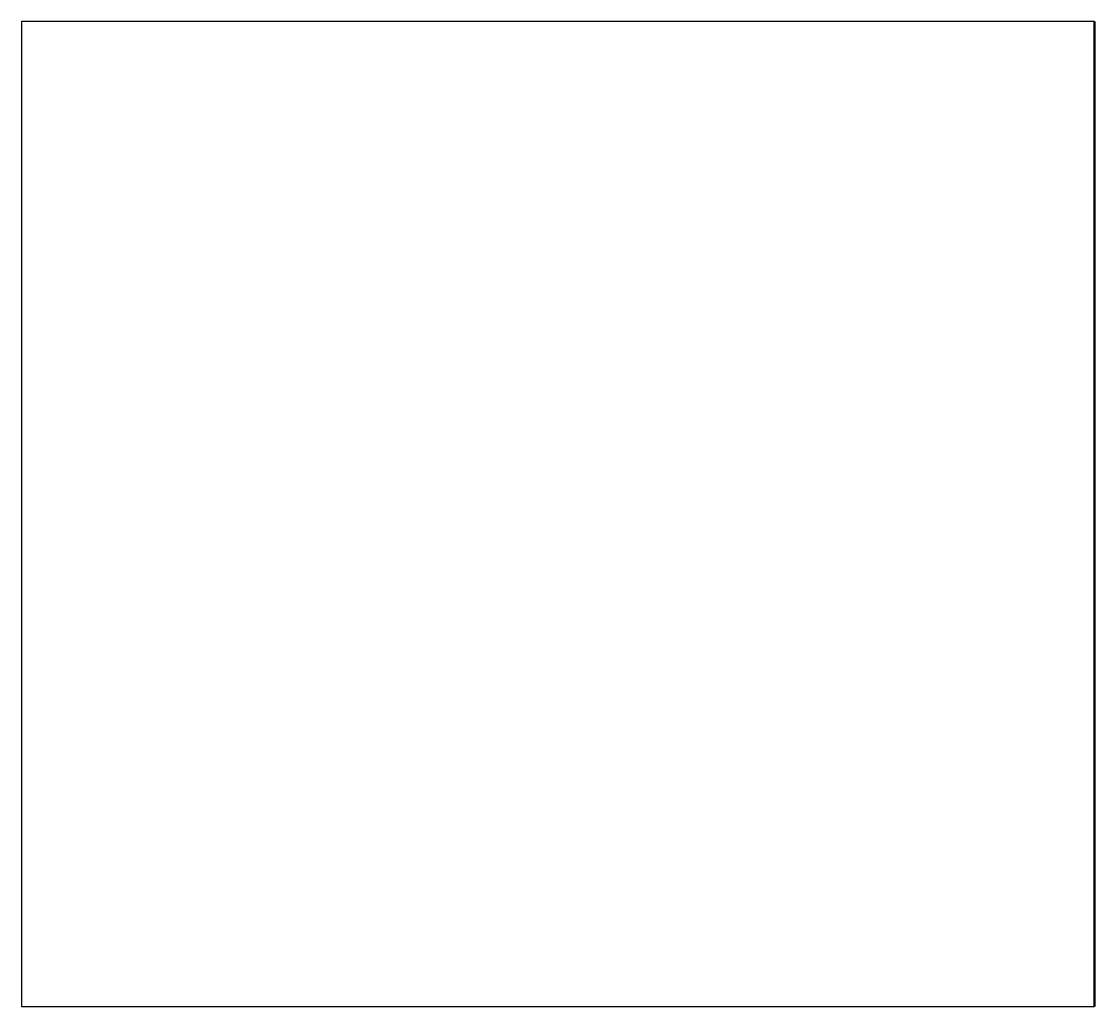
# Model space of a CAD drawing. Header units: millimetres. Extents: x 63 to 357, y 15 to 285.
import ezdxf

# ---------------------------------------------------------------- set-up
doc = ezdxf.new("R2010")
doc.units = ezdxf.units.MM
doc.header["$LTSCALE"] = 0.75
doc.layers.add('可见', color=7, linetype='Continuous', lineweight=50)

msp = doc.modelspace()

# ---------------------------------------------------------------- linework, layer by layer
for p, q in [((356.575448, 285.339611), (62.575448, 285.339611)), ((62.575448, 285.339611), (62.575448, 15.339611)), ((62.575448, 15.339611), (356.575448, 15.339611))]:
    msp.add_line(p, q)
at = {"layer": '可见'}
msp.add_line((356.575448, 285.339611), (356.575448, 15.339611), dxfattribs=at)

doc.saveas('drawing.dxf')
